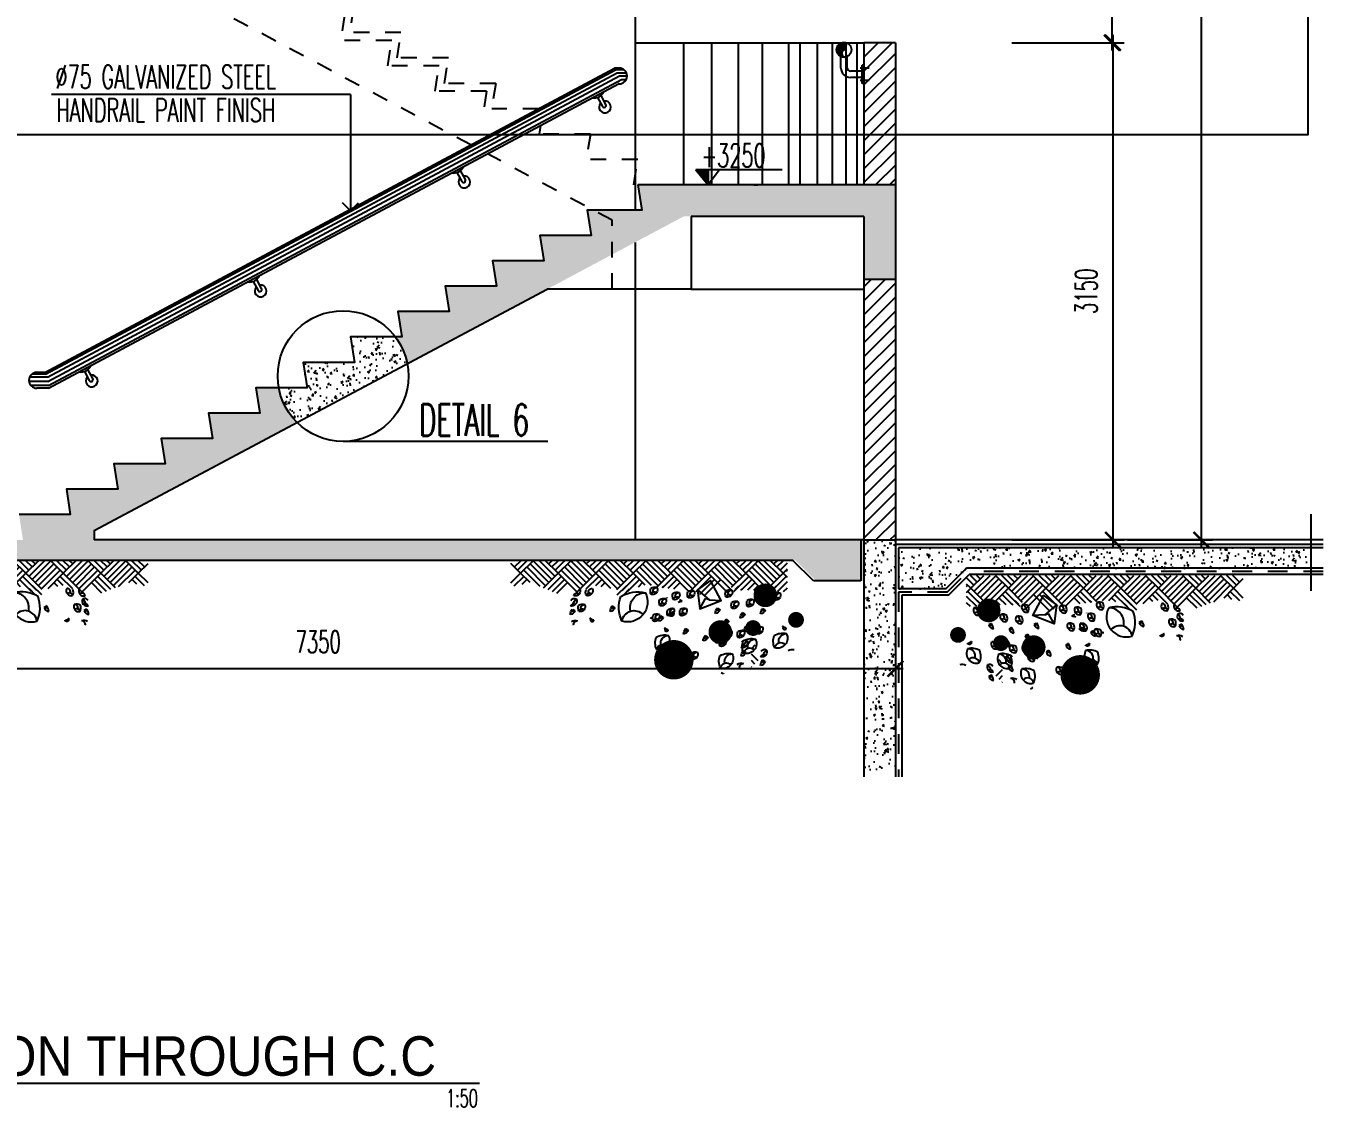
# Model space of a CAD drawing. Extents: x 417906 to 836305, y 43280 to 86914.
# Drawn here: x 418173.27 to 418181.49, y 43448.49 to 43455.34 of the extents above; entities that cross this region are included whole.
import ezdxf
from ezdxf.enums import TextEntityAlignment as Align

# ---------------------------------------------------------------- set-up
doc = ezdxf.new("R2010")
doc.units = 0
doc.header["$MEASUREMENT"] = 0
doc.header["$PDMODE"] = 3
doc.header["$PDSIZE"] = 0.1
doc.linetypes.add('HIDDEN2', pattern=[0.1875, 0.125, -0.0625])
doc.layers.get('0').update_dxf_attribs({"linetype": 'CONTINUOUS'})
doc.layers.get('DEFPOINTS').update_dxf_attribs({"linetype": 'CONTINUOUS'})
for name, color, linetype in [('AC', 2, 'CONTINUOUS'), ('Axisname', 6, 'CONTINUOUS'), ('DIM', 4, 'CONTINUOUS'), ('DIM-OUT', 4, 'CONTINUOUS'), ('EL', 2, 'CONTINUOUS'), ('ELE', 3, 'CONTINUOUS'), ('ELEV-LEV', 3, 'CONTINUOUS'), ('ELEV-MARK', 6, 'CONTINUOUS'), ('gravel', 11, 'CONTINUOUS'), ('HAND', 2, 'CONTINUOUS'), ('HAT', 8, 'CONTINUOUS'), ('Hatch', 11, 'CONTINUOUS'), ('HatchA', 11, 'CONTINUOUS'), ('SHAFT', 3, 'CONTINUOUS'), ('TXT', 2, 'CONTINUOUS'), ('TXT1', 2, 'CONTINUOUS'), ('WALL', 6, 'CONTINUOUS'), ('WallPartition', 2, 'CONTINUOUS')]:
    doc.layers.add(name, color=color, linetype=linetype)
doc.styles.add('ROMANS', font='ROMANS.shx', dxfattribs={"width": 0.6})
doc.styles.add('TTXT', font='swisse.ttf', dxfattribs={"width": 0.6})
doc.dimstyles.new('STANDARD in', dxfattribs={"dimtxt": 0.14, "dimasz": 0.1, "dimexe": 0.07, "dimexo": 0.05, "dimgap": 0.1, "dimtad": 1, "dimdec": 0, "dimlfac": 1000, "dimzin": 0, "dimdsep": 46, "dimtxsty": 'ROMANS', "dimblk": 'ARCHTICK', "dimcen": 0.05, "dimdle": 0.05, "dimclrd": 4, "dimclre": 4, "dimclrt": 2, "dimadec": 0, "dimazin": 0, "dimtfac": 1, "dimtdec": 0, "dimtmove": 2, "dimatfit": 3, "dimfxl": 0, "dimtolj": 1, "dimtzin": 0, "dimarcsym": 0})
pattern_1 = [(50, (21.15797, 7e-12), (0.14345203652, -0.012550426997), [0.015, -0.165]), (355, (21.15797, 7e-12), (-0.027750266723, 0.15043842674), [0.012, -0.132]), (100.4514, (21.16992, -0.00105), (0.115701876343, 0.13788790841), [0.012748038, -0.1402284224]), (46.1842, (21.15797, 0.04), (0.213448209725, -0.033103802866), [0.0225, -0.2475]), (96.6356, (21.17576, 0.03724), (0.18693254111, 0.19482357418), [0.0191220576, -0.2103426]), (351.1842, (21.15797, 0.04), (0.18693238903, 0.19482372019), [0.018, -0.198]), (21, (21.17797, 0.03), (0.119381410424, -0.080523778133), [0.015, -0.165]), (326, (21.17797, 0.03), (0.048663066384, 0.14503000901), [0.012, -0.132]), (71.4514, (21.18792, 0.02329), (0.168044525716, 0.06450609934), [0.012748038, -0.1402284224]), (37.5, (21.15797, 7e-12), (0.0024319710635, 0.066578770766), [0, -0.1304, 0, -0.134, 0, -0.1325]), (7.5, (21.15797, 7e-12), (0.052613907488, 0.078882342376), [0, -0.0764, 0, -0.1274, 0, -0.0505]), (327.5, (21.11337, 7e-12), (0.1067644872345, -0.004510974347), [0, -0.05, 0, -0.156, 0, -0.207]), (317.5, (21.09337, 7e-12), (0.116637233868, 0.020020996466), [0, -0.065, 0, -0.1036, 0, -0.147])]
pattern_2 = [(50, (21.14026, 0), (0.14345203652, -0.012550426997), [0.015, -0.165]), (355, (21.14026, 0), (-0.027750266723, 0.15043842674), [0.012, -0.132]), (100.4514, (21.15222, -0.00105), (0.115701876343, 0.13788790841), [0.012748038, -0.1402284224]), (46.1842, (21.14026, 0.04), (0.213448209725, -0.033103802866), [0.0225, -0.2475]), (96.6356, (21.15805, 0.03724), (0.18693254111, 0.19482357418), [0.0191220576, -0.2103426]), (351.1842, (21.14026, 0.04), (0.18693238903, 0.19482372019), [0.018, -0.198]), (21, (21.16026, 0.03), (0.119381410424, -0.080523778133), [0.015, -0.165]), (326, (21.16026, 0.03), (0.048663066384, 0.14503000901), [0.012, -0.132]), (71.4514, (21.17021, 0.02329), (0.168044525716, 0.06450609934), [0.012748038, -0.1402284224]), (37.5, (21.140264, 0), (0.0024319710635, 0.066578770766), [0, -0.1304, 0, -0.134, 0, -0.1325]), (7.5, (21.140264, 0), (0.052613907488, 0.078882342376), [0, -0.0764, 0, -0.1274, 0, -0.0505]), (327.5, (21.095664, 0), (0.1067644872345, -0.004510974347), [0, -0.05, 0, -0.156, 0, -0.207]), (317.5, (21.07566, 0), (0.116637233868, 0.020020996466), [0, -0.065, 0, -0.1036, 0, -0.147])]

# ---------------------------------------------------------------- blocks, each defined once
blk = doc.blocks.new('_ARCHTICK')
at = {"color": 0, "linetype": 'ByBlock', "const_width": 0.15}
blk.add_lwpolyline([(-0.5, -0.5), (0.5, 0.5)], dxfattribs=at)
blk = doc.blocks.new('*D189')
at = {"layer": 'DEFPOINTS', "color": 0}
for p in [(418179.4662, 43455.2347), (418180.1564, 43455.2347), (418179.4662, 43452.0847)]:
    blk.add_point(p, dxfattribs=at)
at = {"layer": 'DIM-OUT', "color": 4, "lineweight": -2}
for p, q in [((418180.1564, 43452.0347), (418180.1564, 43455.2847)), ((418179.5162, 43455.2347), (418180.2264, 43455.2347)), ((418179.5162, 43452.0847), (418180.2264, 43452.0847))]:
    blk.add_line(p, q, dxfattribs=at)
at = {"layer": 'DIM-OUT', "color": 4, "lineweight": -2, "xscale": 0.1, "yscale": 0.1, "zscale": 0.1}
for p, rotation in [((418180.1564, 43455.2347), 90), ((418180.1564, 43452.0847), 270)]:
    blk.add_blockref('_ARCHTICK', p, dxfattribs=dict(at, rotation=rotation))
at = {"layer": 'DIM-OUT', "color": 2, "insert": (418179.9864, 43453.6597), "char_height": 0.14, "attachment_point": 5, "rotation": 90, "style": 'ROMANS'}
blk.add_mtext('\\A1;3150', dxfattribs=at)
blk = doc.blocks.new('*D190')
at = {"layer": 'DEFPOINTS', "color": 0}
for p in [(418179.5224, 43458.124), (418180.15, 43458.124), (418179.5224, 43455.2347)]:
    blk.add_point(p, dxfattribs=at)
at = {"layer": 'DIM-OUT', "color": 4, "lineweight": -2}
for p, q in [((418179.5724, 43458.124), (418180.22, 43458.124)), ((418180.15, 43455.1847), (418180.15, 43458.174)), ((418179.5724, 43455.2347), (418180.22, 43455.2347))]:
    blk.add_line(p, q, dxfattribs=at)
at = {"layer": 'DIM-OUT', "color": 4, "lineweight": -2, "xscale": 0.1, "yscale": 0.1, "zscale": 0.1}
for p, rotation in [((418180.15, 43458.124), 90), ((418180.15, 43455.2347), 270)]:
    blk.add_blockref('_ARCHTICK', p, dxfattribs=dict(at, rotation=rotation))
at = {"layer": 'DIM-OUT', "color": 2, "insert": (418179.98, 43456.6793), "char_height": 0.14, "attachment_point": 5, "rotation": 90, "style": 'ROMANS'}
blk.add_mtext('\\A1;2889', dxfattribs=at)
blk = doc.blocks.new('*D196')
at = {"layer": 'DEFPOINTS', "color": 0}
for p in [(418180.1976, 43466.9847), (418180.7166, 43466.9847), (418180.1976, 43452.0847)]:
    blk.add_point(p, dxfattribs=at)
at = {"layer": 'DIM-OUT', "color": 4, "lineweight": -2}
for p, q in [((418180.7166, 43452.0347), (418180.7166, 43467.0347)), ((418180.2476, 43466.9847), (418180.7866, 43466.9847)), ((418180.2476, 43452.0847), (418180.7866, 43452.0847))]:
    blk.add_line(p, q, dxfattribs=at)
at = {"layer": 'DIM-OUT', "color": 4, "lineweight": -2, "xscale": 0.1, "yscale": 0.1, "zscale": 0.1}
for p, rotation in [((418180.7166, 43466.9847), 90), ((418180.7166, 43452.0847), 270)]:
    blk.add_blockref('_ARCHTICK', p, dxfattribs=dict(at, rotation=rotation))
at = {"layer": 'DIM-OUT', "color": 2, "insert": (418180.5466, 43459.5347), "char_height": 0.14, "attachment_point": 5, "rotation": 90, "style": 'ROMANS'}
blk.add_mtext('\\A1;14900', dxfattribs=at)
blk = doc.blocks.new('GRAVEL-1')
for p, q in [((0.0234, -0.0234), (0, 0)), ((0.0333, -0.0135), (0.0122, 0.0076)), ((0.0135, -0.0333), (0.0545, 0.0076)), ((0.0234, -0.0432), (0.0743, 0.0076)), ((0.0432, -0.0036), (0.032, 0.0076)), ((0.0333, -0.0531), (0.0927, 0.0063)), ((0.0531, 0.0063), (0.0518, 0.0076)), ((0.1323, -0.0333), (0.0914, 0.0076)), ((0.1422, -0.0234), (0.1112, 0.0076)), ((0.1521, -0.0135), (0.131, 0.0076)), ((0.1323, -0.0333), (0.1733, 0.0076)), ((0.1422, -0.0432), (0.1931, 0.0076)), ((0.162, -0.0036), (0.1508, 0.0076)), ((0.1521, -0.0531), (0.2115, 0.0063)), ((0.1719, 0.0063), (0.1706, 0.0076)), ((0.2511, -0.0333), (0.2102, 0.0076)), ((0.261, -0.0234), (0.23, 0.0076)), ((0.2709, -0.0135), (0.2498, 0.0076)), ((0.2511, -0.0333), (0.292, 0.0076)), ((0.261, -0.0432), (0.3118, 0.0076)), ((0.2808, -0.0036), (0.2696, 0.0076)), ((0.2709, -0.0531), (0.3303, 0.0063)), ((0.2907, 0.0063), (0.2894, 0.0076)), ((0.3699, -0.0333), (0.329, 0.0076)), ((0.3798, -0.0234), (0.3488, 0.0076)), ((0.3897, -0.0135), (0.3686, 0.0076)), ((0.3699, -0.0333), (0.4108, 0.0076)), ((0.3798, -0.0432), (0.4306, 0.0076)), ((0.3996, -0.0036), (0.3884, 0.0076)), ((0.3897, -0.0531), (0.4491, 0.0063)), ((0.4095, 0.0063), (0.4082, 0.0076)), ((0.4887, -0.0333), (0.4478, 0.0076)), ((0.4986, -0.0234), (0.4676, 0.0076)), ((0.5085, -0.0135), (0.4874, 0.0076)), ((0.4887, -0.0333), (0.5296, 0.0076)), ((0.4986, -0.0432), (0.5494, 0.0076)), ((0.5184, -0.0036), (0.5072, 0.0076)), ((0.5085, -0.0531), (0.5679, 0.0063)), ((0.5283, 0.0063), (0.527, 0.0076)), ((0.6075, -0.0333), (0.5666, 0.0076)), ((0.6174, -0.0234), (0.5864, 0.0076)), ((0.6273, -0.0135), (0.6062, 0.0076)), ((0.6075, -0.0333), (0.6484, 0.0076)), ((0.6174, -0.0432), (0.6682, 0.0076)), ((0.6372, -0.0036), (0.626, 0.0076)), ((0.6273, -0.0531), (0.6867, 0.0063)), ((0.6471, 0.0063), (0.6458, 0.0076)), ((0.7263, -0.0333), (0.6854, 0.0076)), ((0.7362, -0.0234), (0.7052, 0.0076)), ((0.7461, -0.0135), (0.725, 0.0076)), ((0.7263, -0.0333), (0.7672, 0.0076)), ((0.7362, -0.0432), (0.787, 0.0076)), ((0.756, -0.0036), (0.7448, 0.0076)), ((0.7461, -0.0531), (0.8055, 0.0063)), ((0.7659, 0.0063), (0.7646, 0.0076)), ((0.8451, -0.0333), (0.8042, 0.0076)), ((0.855, -0.0234), (0.824, 0.0076)), ((0.8649, -0.0135), (0.8438, 0.0076)), ((0.0135, -0.0333), (0, -0.0198)), ((0, -0.0271), (0.0036, -0.0234)), ((0, -0.0469), (0.0135, -0.0333)), ((0.0715, -0.0913), (0.0135, -0.0333)), ((0.0432, -0.063), (0.1026, -0.0036)), ((0.0531, -0.0729), (0.1125, -0.0135)), ((0.063, -0.0828), (0.1224, -0.0234)), ((0.0743, -0.0913), (0.1323, -0.0333)), ((0.1767, -0.0777), (0.1323, -0.0333)), ((0.162, -0.063), (0.2214, -0.0036)), ((0.1719, -0.0729), (0.2313, -0.0135)), ((0.1732, -0.0915), (0.2412, -0.0234)), ((0.1893, -0.0951), (0.2511, -0.0333)), ((0.3091, -0.0913), (0.2511, -0.0333)), ((0.2808, -0.063), (0.3402, -0.0036)), ((0.2907, -0.0729), (0.3501, -0.0135)), ((0.3006, -0.0828), (0.36, -0.0234)), ((0.3119, -0.0913), (0.3699, -0.0333)), ((0.4126, -0.076), (0.3699, -0.0333)), ((0.3996, -0.063), (0.459, -0.0036)), ((0.4095, -0.0729), (0.4689, -0.0135)), ((0.4306, -0.0717), (0.4788, -0.0234)), ((0.4507, -0.0714), (0.4887, -0.0333)), ((0.5404, -0.085), (0.4887, -0.0333)), ((0.5184, -0.063), (0.5778, -0.0036)), ((0.5283, -0.0729), (0.5877, -0.0135)), ((0.5382, -0.0828), (0.5976, -0.0234)), ((0.5595, -0.0813), (0.6075, -0.0333)), ((0.6674, -0.0932), (0.6075, -0.0333)), ((0.6372, -0.063), (0.6966, -0.0036)), ((0.6471, -0.0729), (0.7065, -0.0135)), ((0.657, -0.0828), (0.7164, -0.0234)), ((0.6666, -0.0931), (0.7263, -0.0333)), ((0.7727, -0.0798), (0.7263, -0.0333)), ((0.756, -0.063), (0.8154, -0.0036)), ((0.7659, -0.0729), (0.8253, -0.0135)), ((0.7828, -0.0758), (0.8352, -0.0234)), ((0.8154, -0.063), (0.8451, -0.0333)), ((0.8451, -0.0333), (0.8759, -0.0025)), ((0.8759, -0.0641), (0.8451, -0.0333)), ((0.032, -0.0913), (0, -0.0594)), ((0.0122, -0.0913), (0, -0.0792)), ((0.0517, -0.0913), (0.0036, -0.0432)), ((0.0691, -0.1072), (0.0348, -0.0729)), ((0.1068, -0.087), (0.0927, -0.0729)), ((0.1255, -0.0859), (0.1026, -0.063)), ((0.1442, -0.0848), (0.1125, -0.0531)), ((0.1699, -0.0907), (0.1224, -0.0432)), ((0.1655, -0.0849), (0.1536, -0.0729)), ((0.2616, -0.1032), (0.2115, -0.0531)), ((0.2774, -0.0992), (0.2313, -0.0531)), ((0.2893, -0.0913), (0.2412, -0.0432)), ((0.3598, -0.0826), (0.3402, -0.063)), ((0.3774, -0.0804), (0.3501, -0.0531)), ((0.395, -0.0782), (0.36, -0.0432)), ((0.3968, -0.0786), (0.3912, -0.0729)), ((0.4722, -0.0763), (0.459, -0.063)), ((0.5071, -0.0913), (0.4689, -0.0531)), ((0.5237, -0.0882), (0.4788, -0.0432)), ((0.5391, -0.1021), (0.51, -0.0729)), ((0.5902, -0.0754), (0.5778, -0.063)), ((0.6068, -0.0722), (0.5877, -0.0531)), ((0.6374, -0.0831), (0.5976, -0.0432)), ((0.73, -0.0965), (0.6966, -0.063)), ((0.7447, -0.0913), (0.7065, -0.0531)), ((0.7585, -0.0853), (0.7164, -0.0432)), ((0.8403, -0.0682), (0.8253, -0.0531)), ((0.8652, -0.0733), (0.8352, -0.0432)), ((0.0881, -0.0881), (0.0828, -0.0828)), ((0.1479, -0.0871), (0.1437, -0.0828)), ((0.3811, -0.1121), (0.3811, -0.1106)), ((0.5196, -0.1024), (0.5001, -0.0828)), ((0.3585, -0.1615), (0.3592, -0.1599)), ((0.3585, -0.163), (0.3585, -0.1615)), ((0.3592, -0.1637), (0.3585, -0.163)), ((0.3592, -0.1599), (0.36, -0.1592)), ((0.3592, -0.1645), (0.3592, -0.1637)), ((0.36, -0.1592), (0.3615, -0.1577)), ((0.3615, -0.1569), (0.3638, -0.1569)), ((0.3615, -0.1577), (0.3615, -0.1569)), ((0.363, -0.1622), (0.3661, -0.1615)), ((0.3638, -0.1569), (0.3638, -0.1577)), ((0.3638, -0.1577), (0.3661, -0.1577)), ((0.3661, -0.1577), (0.3661, -0.1584)), ((0.3661, -0.1584), (0.3668, -0.1584)), ((0.3661, -0.1615), (0.3699, -0.1607)), ((0.3668, -0.1584), (0.3676, -0.1592)), ((0.3668, -0.1645), (0.3676, -0.1637)), ((0.3676, -0.1592), (0.3691, -0.1592)), ((0.3676, -0.1637), (0.3691, -0.1637)), ((0.3683, -0.1637), (0.3683, -0.1645)), ((0.3714, -0.1637), (0.3683, -0.1637)), ((0.3691, -0.1592), (0.3691, -0.1599)), ((0.3691, -0.1599), (0.3706, -0.1599)), ((0.3691, -0.1615), (0.3691, -0.1607)), ((0.3699, -0.1615), (0.3691, -0.1615)), ((0.3691, -0.163), (0.3691, -0.1637)), ((0.3691, -0.1637), (0.3691, -0.163)), ((0.3691, -0.1637), (0.3706, -0.1637)), ((0.3699, -0.1607), (0.3699, -0.1615)), ((0.3706, -0.1599), (0.3706, -0.1607)), ((0.3706, -0.1607), (0.3714, -0.1607)), ((0.3706, -0.1637), (0.3714, -0.1645)), ((0.3714, -0.1607), (0.3714, -0.1615)), ((0.3714, -0.1615), (0.3721, -0.1622)), ((0.3714, -0.1645), (0.3714, -0.1637)), ((0.3721, -0.1622), (0.3729, -0.1622)), ((0.3729, -0.1622), (0.3737, -0.1637)), ((0.3737, -0.163), (0.3737, -0.1675)), ((0.3737, -0.1637), (0.3737, -0.1645)), ((0.009, -0.2058), (0.0097, -0.2051)), ((0.0097, -0.2051), (0.0105, -0.2043)), ((0.0105, -0.2043), (0.0112, -0.2043)), ((0.0112, -0.2043), (0.012, -0.2035)), ((0.012, -0.2035), (0.0127, -0.2028)), ((0.0127, -0.2028), (0.0135, -0.202)), ((0.0135, -0.202), (0.0158, -0.202)), ((0.0143, -0.2051), (0.0143, -0.2089)), ((0.015, -0.2028), (0.015, -0.2035)), ((0.0158, -0.2028), (0.015, -0.2028)), ((0.0158, -0.202), (0.0158, -0.2028)), ((0.36, -0.1652), (0.3592, -0.1645)), ((0.3615, -0.1668), (0.36, -0.1652)), ((0.3623, -0.1668), (0.3615, -0.1668)), ((0.363, -0.1675), (0.3623, -0.1668)), ((0.3638, -0.1675), (0.363, -0.1675)), ((0.3638, -0.1683), (0.3638, -0.1675)), ((0.3691, -0.1683), (0.3638, -0.1683)), ((0.3661, -0.1652), (0.3668, -0.1645)), ((0.3661, -0.166), (0.3661, -0.1652)), ((0.3691, -0.166), (0.3661, -0.166)), ((0.3691, -0.1668), (0.3691, -0.166)), ((0.3752, -0.1668), (0.3691, -0.1668)), ((0.3714, -0.1675), (0.3691, -0.1683)), ((0.3737, -0.1675), (0.3714, -0.1675)), ((0.3737, -0.1645), (0.3744, -0.1645)), ((0.3744, -0.1645), (0.3752, -0.1652)), ((0.3752, -0.1652), (0.3759, -0.1652)), ((0.3759, -0.166), (0.3752, -0.1668)), ((0.3759, -0.1652), (0.3759, -0.166)), ((0.4287, -0.174), (0.4272, -0.174)), ((0.4295, -0.1747), (0.4287, -0.174)), ((0.434, -0.1747), (0.4295, -0.1747)), ((0.4348, -0.174), (0.434, -0.1747)), ((0.6134, -0.1823), (0.6149, -0.1823)), ((0.6134, -0.1838), (0.6134, -0.1823)), ((0.6142, -0.1846), (0.6134, -0.1838)), ((0.6142, -0.1853), (0.6142, -0.1846)), ((0.6157, -0.1853), (0.6142, -0.1853)), ((0.6149, -0.1815), (0.6164, -0.1815)), ((0.6149, -0.1823), (0.6149, -0.1815)), ((0.6164, -0.1861), (0.6157, -0.1853)), ((0.6164, -0.1815), (0.6172, -0.1808)), ((0.621, -0.1861), (0.6164, -0.1861)), ((0.6172, -0.1808), (0.6187, -0.1808)), ((0.6187, -0.1808), (0.6195, -0.18)), ((0.6195, -0.18), (0.6202, -0.1792)), ((0.6202, -0.1792), (0.621, -0.1792)), ((0.621, -0.1792), (0.6217, -0.1785)), ((0.6217, -0.1853), (0.621, -0.1861)), ((0.6217, -0.1785), (0.6225, -0.1777)), ((0.6225, -0.1846), (0.6217, -0.1853)), ((0.6225, -0.1777), (0.6233, -0.177)), ((0.624, -0.1838), (0.6225, -0.1846)), ((0.6233, -0.177), (0.6255, -0.177)), ((0.624, -0.18), (0.624, -0.1838)), ((0.6248, -0.1777), (0.6248, -0.1785)), ((0.6255, -0.1777), (0.6248, -0.1777)), ((0.6255, -0.177), (0.6255, -0.1777)), ((0.0036, -0.2073), (0.0052, -0.2073)), ((0.0036, -0.2089), (0.0036, -0.2073)), ((0.0044, -0.2096), (0.0036, -0.2089)), ((0.0044, -0.2104), (0.0044, -0.2096)), ((0.0059, -0.2104), (0.0044, -0.2104)), ((0.0052, -0.2066), (0.0067, -0.2066)), ((0.0052, -0.2073), (0.0052, -0.2066)), ((0.0067, -0.2111), (0.0059, -0.2104)), ((0.0067, -0.2066), (0.0074, -0.2058)), ((0.0112, -0.2111), (0.0067, -0.2111)), ((0.0074, -0.2058), (0.009, -0.2058)), ((0.012, -0.2104), (0.0112, -0.2111)), ((0.0127, -0.2096), (0.012, -0.2104)), ((0.0143, -0.2089), (0.0127, -0.2096)), ((0.2268, -0.2325), (0.2252, -0.2325)), ((0.2275, -0.2333), (0.2268, -0.2325)), ((0.2321, -0.2333), (0.2275, -0.2333)), ((0.2328, -0.2325), (0.2321, -0.2333)), ((0.3774, -0.213), (0.379, -0.213)), ((0.3774, -0.2145), (0.3774, -0.213)), ((0.3782, -0.2153), (0.3774, -0.2145)), ((0.3782, -0.216), (0.3782, -0.2153)), ((0.3797, -0.216), (0.3782, -0.216)), ((0.379, -0.2122), (0.3805, -0.2122)), ((0.379, -0.213), (0.379, -0.2122)), ((0.3805, -0.2168), (0.3797, -0.216)), ((0.3805, -0.2122), (0.3812, -0.2115)), ((0.385, -0.2168), (0.3805, -0.2168)), ((0.3812, -0.2115), (0.3828, -0.2115)), ((0.3828, -0.2115), (0.3835, -0.2107)), ((0.3835, -0.2107), (0.3843, -0.21)), ((0.3843, -0.21), (0.385, -0.21)), ((0.385, -0.21), (0.3858, -0.2092)), ((0.3858, -0.216), (0.385, -0.2168)), ((0.3858, -0.2092), (0.3865, -0.2085)), ((0.3865, -0.2153), (0.3858, -0.216)), ((0.3865, -0.2085), (0.3873, -0.2077)), ((0.3881, -0.2145), (0.3865, -0.2153)), ((0.3873, -0.2077), (0.3896, -0.2077)), ((0.3881, -0.2107), (0.3881, -0.2145)), ((0.3888, -0.2085), (0.3888, -0.2092)), ((0.3896, -0.2085), (0.3888, -0.2085)), ((0.3896, -0.2077), (0.3896, -0.2085)), ((0.113, -0.2713), (0.1018, -0.2601)), ((0.0932, -0.3109), (0.1141, -0.29)), ((0.1031, -0.3208), (0.1141, -0.3098)), ((0.113, -0.3307), (0.1141, -0.3296)), ((0.3868, -0.3396), (0.3883, -0.3396)), ((0.3868, -0.3412), (0.3868, -0.3396)), ((0.3876, -0.3419), (0.3868, -0.3412)), ((0.3876, -0.3427), (0.3876, -0.3419)), ((0.3891, -0.3427), (0.3876, -0.3427)), ((0.3883, -0.3389), (0.3898, -0.3389)), ((0.3883, -0.3396), (0.3883, -0.3389)), ((0.3898, -0.3434), (0.3891, -0.3427)), ((0.3898, -0.3389), (0.3906, -0.3381)), ((0.3944, -0.3434), (0.3898, -0.3434)), ((0.3906, -0.3381), (0.3921, -0.3381)), ((0.3921, -0.3381), (0.3929, -0.3374)), ((0.3929, -0.3374), (0.3936, -0.3366)), ((0.3936, -0.3366), (0.3944, -0.3366)), ((0.3944, -0.3366), (0.3951, -0.3359)), ((0.3951, -0.3427), (0.3944, -0.3434))]:
    blk.add_line(p, q)
for points in [[(0.2483, -0.117), (0.2096, -0.1197), (0.2434, -0.0559), (0.2846, -0.0859), (0.2483, -0.117), (0.2598, -0.113)], [(0.2771, -0.1459), (0.2096, -0.1197), (0.2434, -0.0559), (0.2846, -0.0859), (0.2771, -0.1459), (0.2598, -0.113)]]:
    blk.add_lwpolyline(points)
for centre, radius, start, end in [((0.4275, -0.0852), 0.0158, 152.5985, 286.2909), ((0.4195, -0.1026), 0.0255, 58.8595, 103.9678), ((0.4135, -0.0899), 0.012, 347.2666, 90.4292), ((0.409, -0.0896), 0.0253, 334.8478, 20.4244), ((0.6325, -0.0888), 0.0158, 152.5985, 286.2909), ((0.6185, -0.0935), 0.012, 347.2666, 90.4292), ((0.6722, -0.0893), 0.0158, 152.5985, 286.2909), ((0.0374, -0.1028), 0.0158, 152.5985, 286.2909), ((0.0295, -0.1202), 0.0255, 58.8595, 103.9678), ((0.0235, -0.1075), 0.012, 347.2666, 90.4292), ((0.0323, -0.1194), 0.00965, 8.1957, 137.54), ((0.019, -0.1072), 0.0253, 334.8478, 20.4244), ((0.1222, -0.1235), 0.0158, 152.5985, 286.2909), ((0.1143, -0.1409), 0.0255, 58.8595, 103.9678), ((0.1083, -0.1282), 0.012, 347.2666, 90.4292), ((0.1038, -0.128), 0.0253, 334.8478, 20.4244), ((0.171, -0.1296), 0.0158, 152.5985, 286.2909), ((0.1631, -0.147), 0.0255, 58.8595, 103.9678), ((0.157, -0.1343), 0.012, 347.2666, 90.4292), ((0.1901, -0.0934), 0.0158, 152.5985, 286.2909), ((0.1821, -0.1108), 0.0255, 58.8595, 103.9678), ((0.1761, -0.0981), 0.012, 347.2666, 90.4292), ((0.1849, -0.11), 0.00965, 8.1957, 137.54), ((0.1716, -0.0978), 0.0253, 334.8478, 20.4244), ((0.3102, -0.0958), 0.0158, 152.5985, 286.2909), ((0.3023, -0.1132), 0.0255, 58.8595, 103.9678), ((0.2962, -0.1005), 0.012, 347.2666, 90.4292), ((0.3051, -0.1123), 0.00965, 8.1957, 137.54), ((0.2917, -0.1002), 0.0253, 334.8478, 20.4244), ((0.6916, -0.7313), 0.7072, 119.6482, 120.4094), ((0.3253, -0.1744), 0.0536, 67.0537, 81.1235), ((0.3571, -0.1012), 0.0158, 152.5985, 286.2909), ((0.3492, -0.1186), 0.0255, 58.8595, 103.9678), ((0.3431, -0.1059), 0.012, 347.2666, 90.4292), ((0.352, -0.1177), 0.00965, 8.1957, 137.54), ((0.3387, -0.1056), 0.0253, 334.8478, 20.4244), ((0.3994, -0.121), 0.0158, 152.5985, 286.2909), ((0.3915, -0.1384), 0.0255, 58.8595, 103.9678), ((0.3854, -0.1257), 0.012, 347.2666, 90.4292), ((0.3809, -0.1254), 0.0253, 334.8478, 20.4244), ((0.4224, -0.1018), 0.00965, 8.1957, 137.54), ((0.5064, -0.1241), 0.0634, 152.5985, 286.2909), ((0.4747, -0.1938), 0.1018, 58.8595, 103.9678), ((0.4505, -0.143), 0.048, 347.2666, 90.4292), ((0.4326, -0.1419), 0.1012, 334.8478, 20.4244), ((0.6274, -0.1054), 0.00965, 8.1957, 137.54), ((0.614, -0.0933), 0.0253, 334.8478, 20.4244), ((0.6671, -0.1059), 0.00965, 8.1957, 137.54), ((0.6831, -0.1215), 0.0158, 152.5985, 286.2909), ((0.6746, -0.1263), 0.0133, 32.5978, 114.4008), ((0.6003, -0.1724), 0.09, 27.4572, 40.2486), ((0.4286, -0.7591), 0.7072, 119.6482, 120.4094), ((0.0623, -0.2021), 0.0536, 67.0537, 81.1235), ((0.0869, -0.1453), 0.0168, 193.357, 264.1172), ((0.0869, -0.1453), 0.0168, 193.357, 264.1172), ((0.0518, -0.1644), 0.0335, 4.0809, 36.4887), ((0.1171, -0.1401), 0.00965, 8.1957, 137.54), ((0.4926, -0.7723), 0.7072, 119.6482, 120.4094), ((0.151, -0.1585), 0.0168, 193.357, 264.1172), ((0.151, -0.1585), 0.0168, 193.357, 264.1172), ((0.1264, -0.2153), 0.0536, 67.0537, 81.1235), ((0.1159, -0.1776), 0.0335, 4.0809, 36.4887), ((0.1659, -0.1462), 0.00965, 8.1957, 137.54), ((0.1525, -0.1341), 0.0253, 334.8478, 20.4244), ((0.5717, -0.7579), 0.7072, 119.6482, 120.4094), ((0.2055, -0.2009), 0.0536, 67.0537, 81.1235), ((0.2301, -0.1441), 0.0168, 193.357, 264.1172), ((0.2301, -0.1441), 0.0168, 193.357, 264.1172), ((0.195, -0.1632), 0.0335, 4.0809, 36.4887), ((0.3345, -0.152), 0.0158, 152.5985, 286.2909), ((0.3266, -0.1694), 0.0255, 58.8595, 103.9678), ((0.3205, -0.1567), 0.012, 347.2666, 90.4292), ((0.3294, -0.1686), 0.00965, 8.1957, 137.54), ((0.316, -0.1565), 0.0253, 334.8478, 20.4244), ((0.3742, -0.1525), 0.0158, 152.5985, 286.2909), ((0.3659, -0.1611), 0.0169, 40.6725, 109.9361), ((0.3602, -0.1572), 0.012, 347.2666, 90.4292), ((0.3691, -0.169), 0.00965, 8.1957, 137.54), ((0.366, -0.1588), 0.0155, 324.8703, 34.3225), ((0.3943, -0.1375), 0.00965, 8.1957, 137.54), ((0.4203, -0.17), 0.0158, 152.5985, 286.2909), ((0.4124, -0.1874), 0.0255, 58.8595, 103.9678), ((0.4063, -0.1747), 0.012, 347.2666, 90.4292), ((0.4859, -0.1904), 0.0386, 8.1957, 137.54), ((0.9049, -0.7515), 0.7072, 119.6482, 120.4094), ((0.5387, -0.1945), 0.0536, 67.0537, 81.1235), ((0.5633, -0.1377), 0.0168, 193.357, 264.1172), ((0.5633, -0.1377), 0.0168, 193.357, 264.1172), ((0.5282, -0.1568), 0.0335, 4.0809, 36.4887), ((0.6562, -0.1392), 0.0158, 152.5985, 286.2909), ((0.6483, -0.1567), 0.0255, 58.8595, 103.9678), ((0.6423, -0.144), 0.012, 347.2666, 90.4292), ((0.6511, -0.1558), 0.00965, 8.1957, 137.54), ((0.6378, -0.1437), 0.0253, 334.8478, 20.4244), ((0.6765, -0.1431), 0.0129, 30.1038, 115.6319), ((1.0312, -0.7612), 0.7072, 119.6482, 120.4094), ((0.6896, -0.1474), 0.0168, 193.357, 264.1172), ((0.6896, -0.1474), 0.0168, 193.357, 264.1172), ((0.665, -0.2042), 0.0536, 67.0537, 81.1235), ((0.6545, -0.1665), 0.0335, 4.0809, 36.4887), ((0.0934, -0.2097), 0.0158, 152.5985, 286.2909), ((0.0795, -0.2144), 0.012, 347.2666, 90.4292), ((0.075, -0.2142), 0.0253, 334.8478, 20.4244), ((0.4813, -0.8156), 0.7072, 119.6482, 120.4094), ((0.1046, -0.2209), 0.0335, 4.0809, 36.4887), ((0.5435, -0.7937), 0.7072, 119.6482, 120.4094), ((0.1772, -0.2367), 0.0536, 67.0537, 81.1235), ((0.2018, -0.1799), 0.0168, 193.357, 264.1172), ((0.2018, -0.1799), 0.0168, 193.357, 264.1172), ((0.1667, -0.199), 0.0335, 4.0809, 36.4887), ((0.2168, -0.1909), 0.0158, 152.5985, 286.2909), ((0.2116, -0.2075), 0.00965, 8.1957, 137.54), ((0.1983, -0.1954), 0.0253, 334.8478, 20.4244), ((0.7513, -0.7823), 0.7072, 119.6482, 120.4094), ((0.4097, -0.1685), 0.0168, 193.357, 264.1172), ((0.4097, -0.1685), 0.0168, 193.357, 264.1172), ((0.3851, -0.2253), 0.0536, 67.0537, 81.1235), ((0.3746, -0.1876), 0.0335, 4.0809, 36.4887), ((0.4152, -0.1865), 0.00965, 8.1957, 137.54), ((0.4018, -0.1744), 0.0253, 334.8478, 20.4244), ((0.6714, -0.2083), 0.0255, 58.8595, 103.9678), ((0.6653, -0.1956), 0.012, 347.2666, 90.4292), ((0.0314, -0.2391), 0.0317, 152.5985, 286.2909), ((0.0156, -0.274), 0.0509, 58.8595, 103.9678), ((0.0035, -0.2486), 0.024, 347.2666, 90.4292), ((-0.0055, -0.2481), 0.0506, 334.8478, 20.4244), ((0.0883, -0.2263), 0.00965, 8.1957, 137.54), ((0.1296, -0.2561), 0.0317, 152.5985, 286.2909), ((0.1138, -0.291), 0.0509, 58.8595, 103.9678), ((0.1017, -0.2656), 0.024, 347.2666, 90.4292), ((0.1151, -0.2586), 0.0536, 67.0537, 81.1235), ((0.1397, -0.2018), 0.0168, 193.357, 264.1172), ((0.1397, -0.2018), 0.0168, 193.357, 264.1172), ((0.1419, -0.2533), 0.0158, 152.5985, 286.2909), ((0.1334, -0.2582), 0.0133, 32.5978, 114.4008), ((0.0591, -0.3042), 0.09, 27.4572, 40.2486), ((0.1519, -0.2219), 0.0158, 152.5985, 286.2909), ((0.1439, -0.2394), 0.0255, 58.8595, 103.9678), ((0.1379, -0.2267), 0.012, 347.2666, 90.4292), ((0.1467, -0.2385), 0.00965, 8.1957, 137.54), ((0.1334, -0.2264), 0.0253, 334.8478, 20.4244), ((0.1916, -0.2224), 0.0158, 152.5985, 286.2909), ((0.1833, -0.231), 0.0169, 40.6725, 109.9361), ((0.1776, -0.2271), 0.012, 347.2666, 90.4292), ((0.1864, -0.239), 0.00965, 8.1957, 137.54), ((0.2095, -0.2491), 0.0158, 152.5985, 286.2909), ((0.2016, -0.2665), 0.0255, 58.8595, 103.9678), ((0.1955, -0.2538), 0.012, 347.2666, 90.4292), ((0.1834, -0.2287), 0.0155, 324.8703, 34.3225), ((0.5687, -0.8523), 0.7072, 119.6482, 120.4094), ((0.2025, -0.2953), 0.0536, 67.0537, 81.1235), ((0.227, -0.2385), 0.0168, 193.357, 264.1172), ((0.227, -0.2385), 0.0168, 193.357, 264.1172), ((0.191, -0.2535), 0.0253, 334.8478, 20.4244), ((0.1919, -0.2576), 0.0335, 4.0809, 36.4887), ((0.6105, -0.845), 0.7072, 119.6482, 120.4094), ((0.2443, -0.288), 0.0536, 67.0537, 81.1235), ((0.2689, -0.2312), 0.0168, 193.357, 264.1172), ((0.2689, -0.2312), 0.0168, 193.357, 264.1172), ((0.2338, -0.2503), 0.0335, 4.0809, 36.4887), ((0.6727, -0.8231), 0.7072, 119.6482, 120.4094), ((0.331, -0.2093), 0.0168, 193.357, 264.1172), ((0.331, -0.2093), 0.0168, 193.357, 264.1172), ((0.3064, -0.2661), 0.0536, 67.0537, 81.1235), ((0.2959, -0.2284), 0.0335, 4.0809, 36.4887), ((0.4052, -0.2448), 0.0317, 152.5985, 286.2909), ((0.3894, -0.2796), 0.0509, 58.8595, 103.9678), ((0.3773, -0.2542), 0.024, 347.2666, 90.4292), ((0.3683, -0.2537), 0.0506, 334.8478, 20.4244), ((-0.0153, -0.3), 0.0255, 58.8595, 103.9678), ((0.0212, -0.2723), 0.0193, 8.1957, 137.54), ((0.0805, -0.2827), 0.0158, 152.5985, 286.2909), ((0.072, -0.2876), 0.0133, 32.5978, 114.4008), ((-0.0022, -0.3336), 0.09, 27.4572, 40.2486), ((0.1194, -0.2893), 0.0193, 8.1957, 137.54), ((0.1353, -0.275), 0.0129, 30.1038, 115.6319), ((0.49, -0.893), 0.7072, 119.6482, 120.4094), ((0.1238, -0.336), 0.0536, 67.0537, 81.1235), ((0.1484, -0.2792), 0.0168, 193.357, 264.1172), ((0.1484, -0.2792), 0.0168, 193.357, 264.1172), ((0.0927, -0.265), 0.0506, 334.8478, 20.4244), ((0.1133, -0.2983), 0.0335, 4.0809, 36.4887), ((0.1874, -0.3382), 0.0509, 58.8595, 103.9678), ((0.2044, -0.2656), 0.00965, 8.1957, 137.54), ((0.2997, -0.2905), 0.0158, 152.5985, 286.2909), ((0.2918, -0.3079), 0.0255, 58.8595, 103.9678), ((0.2857, -0.2952), 0.012, 347.2666, 90.4292), ((0.2812, -0.2949), 0.0253, 334.8478, 20.4244), ((0.3664, -0.2882), 0.0158, 152.5985, 286.2909), ((0.3585, -0.3056), 0.0255, 58.8595, 103.9678), ((0.3525, -0.2929), 0.012, 347.2666, 90.4292), ((0.348, -0.2927), 0.0253, 334.8478, 20.4244), ((0.395, -0.278), 0.0193, 8.1957, 137.54), ((0.0739, -0.3044), 0.0129, 30.1038, 115.6319), ((0.4286, -0.9224), 0.7072, 119.6482, 120.4094), ((0.0624, -0.3654), 0.0536, 67.0537, 81.1235), ((0.087, -0.3086), 0.0168, 193.357, 264.1172), ((0.087, -0.3086), 0.0168, 193.357, 264.1172), ((0.0519, -0.3277), 0.0335, 4.0809, 36.4887), ((0.1456, -0.3437), 0.0255, 58.8595, 103.9678), ((0.1396, -0.331), 0.012, 347.2666, 90.4292), ((0.2033, -0.3033), 0.0317, 152.5985, 286.2909), ((0.1753, -0.3127), 0.024, 347.2666, 90.4292), ((0.193, -0.3365), 0.0193, 8.1957, 137.54), ((0.1664, -0.3122), 0.0506, 334.8478, 20.4244), ((0.2946, -0.3071), 0.00965, 8.1957, 137.54), ((0.3613, -0.3048), 0.00965, 8.1957, 137.54), ((0.56, -0.9624), 0.7072, 119.6482, 120.4094)]:
    blk.add_arc(centre, radius, start, end)
blk = doc.blocks.new('A$C074A62E1')
at = {"layer": 'Hatch'}
for points, const_width in [([(0.6672, 0.5333, 1), (0.7422, 0.5333, 1)], 0.075), ([(0.8741, 0.3779, 1), (0.9241, 0.3779, 1)], 0.05), ([(0.382, 0.3001, 1), (0.457, 0.3001, 1)], 0.075), ([(0.6019, 0.326, 1), (0.6519, 0.326, 1)], 0.05), ([(0.0625, 0.125, 1), (0.1875, 0.125, 1)], 0.125)]:
    blk.add_lwpolyline(points, format="xyb", close=True, dxfattribs=dict(at, const_width=const_width))
blk = doc.blocks.new('A$C56B4539B')
at = {"layer": 'gravel', "xscale": -2, "yscale": 2, "zscale": 2}
blk.add_blockref('GRAVEL-1', (1.7518, 0.7397), dxfattribs=at)
at = {"layer": 'HatchA'}
blk.add_blockref('A$C074A62E1', (0.9072, 0), dxfattribs=at)
blk = doc.blocks.new('*D207')
at = {"layer": 'DEFPOINTS', "color": 0}
for p in [(418171.4282, 43453.2061), (418178.7777, 43453.2324), (418171.4282, 43451.2686)]:
    blk.add_point(p, dxfattribs=at)
at = {"layer": 'Hatch', "color": 4, "lineweight": -2}
for p, q in [((418171.4282, 43453.1561), (418171.4282, 43451.1986)), ((418178.7777, 43453.1824), (418178.7777, 43451.1986)), ((418178.8277, 43451.2686), (418171.3782, 43451.2686))]:
    blk.add_line(p, q, dxfattribs=at)
at = {"layer": 'Hatch', "color": 4, "lineweight": -2, "xscale": 0.1, "yscale": 0.1, "zscale": 0.1, "rotation": 180}
blk.add_blockref('_ARCHTICK', (418171.4282, 43451.2686), dxfattribs=at)
at = {"layer": 'Hatch', "color": 4, "lineweight": -2, "xscale": 0.1, "yscale": 0.1, "zscale": 0.1}
blk.add_blockref('_ARCHTICK', (418178.7777, 43451.2686), dxfattribs=at)
at = {"layer": 'Hatch', "color": 2, "insert": (418175.1202, 43451.4386), "char_height": 0.14, "attachment_point": 5, "style": 'ROMANS'}
blk.add_mtext('\\A1;7350', dxfattribs=at)

msp = doc.modelspace()

# ---------------------------------------------------------------- hatches: boundary and pattern name
at = {"layer": 'ELEV-LEV', "linetype": 'Continuous'}
h = msp.add_hatch(dxfattribs=at)
h.set_pattern_fill('ANSI31', color=6, scale=0.0152, angle=450, style=0)
h.set_pattern_definition([(135, (418111.3649767, 43465.5927124), (-0.001343502884, -0.001343502884), [])])
h.paths.add_polyline_path([(418177.5128, 43454.4289), (418177.5908, 43454.3347), (418177.5908, 43454.4289)])
at = {"layer": 'Hatch'}
h = msp.add_hatch(dxfattribs=at)
h.set_pattern_fill('STEEL', color=256, scale=0.01875, style=0)
h.set_pattern_definition([(315, (418889.9336707, 42171.343092), (-0.0016572815184, -0.0016572815184), []), (315, (418889.9336707, 42171.3419202), (-0.0016572815184, -0.0016572815184), [])])
h.paths.add_polyline_path([(418178.457, 43455.1432, -0.009923), (418178.4551, 43455.143), (418178.4491, 43455.143, -0.172234), (418178.4202, 43455.1554), (418178.4202, 43455.2244, -0.158536), (418178.4466, 43455.2365, -0.728065), (418178.4523, 43455.1897, 0.711609)])
h.paths.add_polyline_path([(418178.4202, 43455.1554, -0.209118), (418178.4051, 43455.1899, -0.209118), (418178.4202, 43455.2244)])
h = msp.add_hatch(dxfattribs=at)
h.set_pattern_fill('ANSI31', color=256, scale=0.5, style=0)
h.set_pattern_definition([(45, (71.30275, 0), (-0.044194173824, 0.044194173824), [])])
h.paths.add_polyline_path([(418178.7777, 43455.2347), (418178.5777, 43455.2347), (418178.5777, 43454.3347), (418178.7777, 43454.3347)])
h = msp.add_hatch(dxfattribs=at)
h.set_pattern_fill('AR-CONC', color=256, scale=0.02, style=0)
h.set_pattern_definition(pattern_1)
h.paths.add_polyline_path([(418176.8501, 43454.0133), (418176.5251, 43454.0133), (418176.5501, 43453.8525), (418176.2251, 43453.8525), (418176.2501, 43453.6918), (418175.9251, 43453.6918), (418175.9501, 43453.5311), (418175.6251, 43453.5311), (418175.6501, 43453.3704), (418175.6099, 43453.3704, -0.113102), (418175.6845, 43453.2012), (418177.4367, 43454.1347), (418178.5777, 43454.1347), (418178.5777, 43453.7347), (418178.7777, 43453.7347), (418178.7777, 43454.3347), (418177.1451, 43454.3347), (418177.1701, 43454.174), (418176.8251, 43454.174)])
h = msp.add_hatch(dxfattribs=at)
h.set_pattern_fill('ANSI31', color=256, scale=0.5, style=0)
h.set_pattern_definition([(45, (21.140264, 0), (-0.044194173824, 0.044194173824), [])])
h.paths.add_polyline_path([(418178.7777, 43453.7347), (418178.5777, 43453.7347), (418178.5777, 43452.0847), (418178.7777, 43452.0847)])
h = msp.add_hatch(dxfattribs=at)
h.set_pattern_fill('AR-CONC', color=256, scale=0.02, style=0)
h.set_pattern_definition(pattern_1)
h.paths.add_polyline_path([(418175.6845, 43453.2012, 0.113102), (418175.6099, 43453.3704), (418175.3251, 43453.3704), (418175.3501, 43453.2097), (418175.0251, 43453.2097), (418175.0501, 43453.049), (418174.8706, 43453.049, 0.153483), (418174.9863, 43452.8292)])
h = msp.add_hatch(dxfattribs=at)
h.set_pattern_fill('AR-CONC', color=256, scale=0.02, style=0)
h.set_pattern_definition(pattern_1)
h.paths.add_polyline_path([(418173.7006, 43452.1443), (418174.9863, 43452.8292, -0.153483), (418174.8706, 43453.049), (418174.7251, 43453.049), (418174.7501, 43452.8883), (418174.4251, 43452.8883), (418174.4501, 43452.7275), (418174.1251, 43452.7275), (418174.1501, 43452.5668), (418173.8251, 43452.5668), (418173.8501, 43452.4061), (418173.5251, 43452.4061), (418173.5501, 43452.2454), (418173.2251, 43452.2454), (418173.2501, 43452.0847), (418171.6149, 43452.0847), (418171.6149, 43451.8247), (418171.9149, 43451.8247), (418172.0449, 43451.9547), (418177.1277, 43451.9547), (418177.1277, 43452.0847), (418173.7006, 43452.0847)])
h.paths.add_polyline_path([(418178.5755, 43452.0847), (418177.1277, 43452.0847), (418177.1277, 43451.9547), (418178.1455, 43451.9547), (418178.2755, 43451.8247), (418178.5755, 43451.8247)])
h = msp.add_hatch(dxfattribs=at)
h.set_pattern_fill('AR-CONC', color=256, scale=0.02, style=0)
h.set_pattern_definition(pattern_2)
h.paths.add_polyline_path([(418178.7777, 43452.0847), (418178.5777, 43452.0847), (418178.5777, 43450.6291), (418178.7777, 43450.6291)])
h = msp.add_hatch(dxfattribs=at)
h.set_pattern_fill('AR-CONC', color=256, scale=0.02, style=0)
h.set_pattern_definition(pattern_2)
h.paths.add_polyline_path([(418178.7977, 43452.0347), (418178.7977, 43451.7747), (418179.0977, 43451.7747), (418179.2277, 43451.9047), (418181.4087, 43451.9047), (418181.4087, 43452.0347)])

# ---------------------------------------------------------------- linework, layer by layer
msp.add_lwpolyline([(418169.6673, 43462.1008), (418181.3906, 43462.1008), (418181.3906, 43454.6515), (418169.6673, 43454.6515)], close=True)
at = {"layer": 'AC'}
msp.add_circle((418178.4521, 43455.1899), 0.047, dxfattribs=at)
for centre, start, end in [((418178.4627, 43455.1673), 114.83456, 256.57848), ((418178.4419, 43455.2122), 294.83456, 79.06271)]:
    msp.add_arc(centre, 0.0248, start, end, dxfattribs=at)
at = {"layer": 'Axisname'}
msp.add_line((418171.9562, 43448.6421), (418176.1415, 43448.6421), dxfattribs=at)
at = {"layer": 'DIM', "color": 6}
msp.add_line((418176.5761, 43452.709), (418175.278, 43452.709), dxfattribs=at)
msp.add_circle((418175.278, 43453.123), 0.414, dxfattribs=at)
at = {"layer": 'EL', "color": 6}
for p, q in [((418178.5777, 43455.2347), (418178.5777, 43454.3347)), ((418178.7777, 43455.2347), (418178.5777, 43455.2347)), ((418178.7777, 43455.2347), (418178.7777, 43450.5827)), ((418178.7777, 43454.3347), (418177.1451, 43454.3347)), ((418177.1701, 43454.174), (418176.8835, 43454.174)), ((418178.5777, 43454.1347), (418177.4835, 43454.1347)), ((418177.4835, 43454.1347), (418177.4835, 43453.674)), ((418178.5777, 43454.1347), (418178.5777, 43450.5827)), ((418178.7777, 43453.7347), (418178.5777, 43453.7347)), ((418173.7006, 43452.1443), (418176.5719, 43453.674)), ((418177.4835, 43453.674), (418176.5719, 43453.674)), ((418173.7006, 43452.1443), (418173.7006, 43452.0847)), ((418178.5777, 43452.0847), (418173.7006, 43452.0847)), ((418178.5577, 43452.0847), (418178.5577, 43451.8247)), ((418178.1277, 43451.9547), (418172.0282, 43451.9547)), ((418178.2577, 43451.8247), (418178.1277, 43451.9547)), ((418181.4871, 43452.0347), (418178.7977, 43452.0347)), ((418178.7977, 43452.0347), (418178.7977, 43451.7747)), ((418179.0977, 43451.7747), (418179.2277, 43451.9047)), ((418181.4871, 43451.9047), (418179.2277, 43451.9047)), ((418178.5577, 43451.8247), (418178.2577, 43451.8247)), ((418179.0977, 43451.7747), (418178.7977, 43451.7747))]:
    msp.add_line(p, q, dxfattribs=at)
at = {"layer": 'EL', "color": 6, "linetype": 'HIDDEN2'}
for p, q in [((418179.106, 43451.7547), (418179.236, 43451.8847)), ((418181.4871, 43451.8847), (418179.236, 43451.8847)), ((418179.106, 43451.7547), (418178.7977, 43451.7547)), ((418178.7977, 43451.7547), (418178.7977, 43450.5827))]:
    msp.add_line(p, q, dxfattribs=at)
at = {"layer": 'EL', "color": 6}
msp.add_lwpolyline([(418177.1451, 43454.3347), (418177.1701, 43454.174), (418176.8251, 43454.174), (418176.8501, 43454.0133), (418176.5251, 43454.0133), (418176.5501, 43453.8525), (418176.2251, 43453.8525), (418176.2501, 43453.6918), (418175.9251, 43453.6918), (418175.9501, 43453.5311), (418175.6251, 43453.5311), (418175.6501, 43453.3704), (418175.3251, 43453.3704), (418175.3501, 43453.2097), (418175.0251, 43453.2097), (418175.0501, 43453.049), (418174.7251, 43453.049), (418174.7501, 43452.8883), (418174.4251, 43452.8883), (418174.4501, 43452.7275), (418174.1251, 43452.7275), (418174.1501, 43452.5668), (418173.8251, 43452.5668), (418173.8501, 43452.4061), (418173.5251, 43452.4061), (418173.5501, 43452.2454), (418173.2251, 43452.2454)], dxfattribs=at)
at = {"layer": 'ELE'}
for q in [(418173.4301, 43454.9073), (418175.3246, 43454.1705)]:
    msp.add_line((418175.3246, 43454.9073), q, dxfattribs=at)
at = {"layer": 'ELEV-LEV', "color": 6}
for p, q in [((418178.0605, 43454.4289), (418177.5128, 43454.4289)), ((418177.5128, 43454.4289), (418177.5908, 43454.3347)), ((418177.6635, 43454.4289), (418177.5908, 43454.3347)), ((418177.5908, 43454.4289), (418177.5908, 43454.3347))]:
    msp.add_line(p, q, dxfattribs=at)
at = {"layer": 'HAND'}
for p, q in [((418178.4327, 43455.0743), (418178.4327, 43455.1471)), ((418178.4727, 43455.0743), (418178.4727, 43455.1477)), ((418178.5533, 43455.0764), (418178.6119, 43455.0764)), ((418178.5777, 43455.0918), (418178.5666, 43455.0918)), ((418178.5666, 43454.9768), (418178.5666, 43455.0918)), ((418178.5666, 43455.0543), (418178.4927, 43455.0543)), ((418178.5666, 43455.0143), (418178.4927, 43455.0143)), ((418178.5533, 43454.9966), (418178.6119, 43454.9966)), ((418178.5777, 43454.9768), (418178.5666, 43454.9768))]:
    msp.add_line(p, q, dxfattribs=at)
for radius in [0.06, 0.02]:
    msp.add_arc((418178.4927, 43455.0743), radius, 180, 270, dxfattribs=at)
at = {"layer": 'HAT', "color": 254}
for p, q in [((418177.1277, 43455.2347), (418178.5777, 43455.2347)), ((418177.4348, 43455.2347), (418177.4348, 43454.3347)), ((418177.6119, 43455.2347), (418177.6119, 43454.3347)), ((418177.7809, 43455.2347), (418177.7809, 43454.3347)), ((418177.9338, 43455.2347), (418177.9338, 43454.3347)), ((418178.1003, 43455.2347), (418178.1003, 43454.3347)), ((418178.171, 43455.2347), (418178.171, 43454.3347)), ((418178.281, 43455.2347), (418178.281, 43454.3347)), ((418178.3776, 43455.2347), (418178.3776, 43454.3347)), ((418178.4635, 43455.2347), (418178.4635, 43454.3347)), ((418178.5332, 43455.2347), (418178.5332, 43454.3347))]:
    msp.add_line(p, q, dxfattribs=at)
at = {"layer": 'Hatch', "linetype": 'ByBlock', "ltscale": 0.3}
for p, q in [((418173.3926, 43453.1343), (418177.0079, 43455.0657)), ((418173.4052, 43453.1166), (418177.015, 43455.045)), ((418173.4081, 43453.0894), (418177.0293, 43455.024)), ((418173.4121, 43453.0622), (418177.0413, 43455.001)), ((418177.0079, 43455.0657), (418177.0554, 43455.0657)), ((418177.015, 43455.045), (418177.0731, 43455.045)), ((418177.0293, 43455.024), (418177.0777, 43455.024)), ((418177.0413, 43455.001), (418177.0722, 43455.001)), ((418173.4052, 43453.1166), (418173.2923, 43453.1166)), ((418173.3926, 43453.1343), (418173.3061, 43453.1343)), ((418173.4081, 43453.0894), (418173.288, 43453.0894)), ((418173.4121, 43453.0622), (418173.3002, 43453.0622))]:
    msp.add_line(p, q, dxfattribs=at)
at = {"layer": 'Hatch'}
for p, q in [((418177.4835, 43453.674), (418177.4835, 43453.674)), ((418177.4835, 43453.674), (418178.5777, 43453.674)), ((418181.4087, 43452.2476), (418181.4087, 43451.7626))]:
    msp.add_line(p, q, dxfattribs=at)
at = {"layer": 'SHAFT', "linetype": 'HIDDEN2', "ltscale": 0.3}
for p, q in [((418176.0867, 43454.5873), (418173.6716, 43455.874)), ((418175.2867, 43455.4097), (418175.2617, 43455.249)), ((418175.3451, 43455.4597), (418175.3201, 43455.299)), ((418175.5867, 43455.249), (418175.2617, 43455.249)), ((418175.6451, 43455.299), (418175.3201, 43455.299)), ((418175.5617, 43455.0883), (418175.5867, 43455.249)), ((418175.6201, 43455.1383), (418175.6451, 43455.299)), ((418175.8867, 43455.0883), (418175.5617, 43455.0883)), ((418175.9451, 43455.1383), (418175.6201, 43455.1383)), ((418175.8617, 43454.9275), (418175.8867, 43455.0883)), ((418175.9201, 43454.9775), (418175.9451, 43455.1383)), ((418176.1867, 43454.9275), (418175.8617, 43454.9275)), ((418176.2451, 43454.9775), (418175.9201, 43454.9775)), ((418176.1867, 43454.9275), (418176.1617, 43454.7668)), ((418176.2451, 43454.9775), (418176.2201, 43454.8168)), ((418176.5163, 43454.8168), (418176.2201, 43454.8168)), ((418176.5285, 43454.71), (418176.5201, 43454.6561)), ((418176.8451, 43454.6561), (418176.5201, 43454.6561)), ((418176.8451, 43454.6561), (418176.8201, 43454.4954)), ((418176.9835, 43454.1095), (418176.1929, 43454.5307)), ((418177.1451, 43454.4954), (418176.8201, 43454.4954)), ((418177.1201, 43454.3347), (418177.1451, 43454.4954)), ((418176.9835, 43453.674), (418176.9835, 43454.1095))]:
    msp.add_line(p, q, dxfattribs=at)
at = {"layer": 'SHAFT', "linetype": 'ByBlock', "ltscale": 0.3}
for p, q in [((418173.3876, 43453.1454), (418176.9976, 43455.074)), ((418177.0277, 43455.074), (418176.9976, 43455.074)), ((418173.4127, 43453.0454), (418177.0227, 43454.974)), ((418177.0277, 43454.974), (418177.0227, 43454.974)), ((418177.8805, 43454.3347), (418177.9055, 43454.3347)), ((418173.3876, 43453.1454), (418173.3376, 43453.1454)), ((418173.4127, 43453.0454), (418173.3376, 43453.0454)), ((418178.5777, 43452.0847), (418178.7777, 43452.0847)), ((418181.4871, 43452.0847), (418178.7777, 43452.0847)), ((418181.4871, 43452.0547), (418178.7777, 43452.0547)), ((418179.1143, 43451.7347), (418179.2443, 43451.8647)), ((418181.4871, 43451.8647), (418179.2443, 43451.8647)), ((418179.1143, 43451.7347), (418178.8177, 43451.7347)), ((418178.8177, 43451.7347), (418178.8177, 43450.5827))]:
    msp.add_line(p, q, dxfattribs=at)
for points in [[(418176.8903, 43454.8885), (418176.9211, 43454.8312, 1), (418176.9436, 43454.8433), (418176.9126, 43454.901)], [(418175.9996, 43454.4126), (418176.0304, 43454.3554, 1), (418176.053, 43454.3675), (418176.0219, 43454.4252)], [(418174.7084, 43453.7226), (418174.7393, 43453.6653, 1), (418174.7618, 43453.6774), (418174.7307, 43453.7352)], [(418173.6392, 43453.1517), (418173.6701, 43453.0944, 1), (418173.6926, 43453.1065), (418173.6615, 43453.1643)]]:
    msp.add_lwpolyline(points, format="xyb", dxfattribs=at)
for centre, radius, start, end in [((418177.0277, 43455.024), 0.05, 270, 90), ((418176.8674, 43454.955), 0.0704, 261.42747, 335.15159), ((418176.9373, 43454.8281), 0.0375, 138.22018, 98.35889), ((418175.9767, 43454.4792), 0.0704, 261.42747, 335.15159), ((418176.0466, 43454.3523), 0.0375, 138.22018, 98.35889), ((418174.6855, 43453.7891), 0.0704, 261.42747, 335.15159), ((418174.7555, 43453.6622), 0.0375, 138.22018, 98.35889), ((418173.6163, 43453.2182), 0.0704, 261.42747, 335.15159), ((418173.3376, 43453.0954), 0.05, 90, 270), ((418173.6863, 43453.0913), 0.0375, 138.22018, 98.35889)]:
    msp.add_arc(centre, radius, start, end, dxfattribs=at)
at = {"layer": 'WALL'}
for p, q in [((418177.1277, 43458.124), (418177.1277, 43454.174)), ((418177.1277, 43453.9701), (418177.1277, 43452.0847))]:
    msp.add_line(p, q, dxfattribs=at)
at = {"layer": 'WallPartition'}
for q in [(418175.2741, 43454.2209), (418175.3751, 43454.2209)]:
    msp.add_line((418175.3246, 43454.1705), q, dxfattribs=at)

# ---------------------------------------------------------------- block references
at = {"layer": 'gravel', "xscale": -1}
for p in [(418174.0424, 43451.2004), (418180.9805, 43451.1049)]:
    msp.add_blockref('A$C56B4539B', p, dxfattribs=at)
at = {"layer": 'gravel'}
msp.add_blockref('A$C56B4539B', (418176.3417, 43451.2004), dxfattribs=at)

# ---------------------------------------------------------------- texts
at = {"layer": 'ELEV-MARK', "color": 2, "style": 'ROMANS', "width": 0.6}
msp.add_attdef('1:50', text='S-00', height=0.112, dxfattribs=at).set_placement((418176.0316, 43448.5474), align=Align.MIDDLE)
at = {"layer": 'TXT', "style": 'ROMANS', "width": 0.6}
for s, height, p in [('%%C75 GALVANIZED STEEL', 0.148966, (418173.4558, 43454.9442)), ('HANDRAIL PAINT FINISH', 0.148966, (418173.4609, 43454.7334)), ('+3250', 0.14897, (418177.5488, 43454.4458))]:
    msp.add_text(s, height=height, dxfattribs=at).set_placement(p)
at = {"layer": 'TXT', "color": 6, "style": 'ROMANS', "width": 0.6}
msp.add_text('DETAIL 6', height=0.2, dxfattribs=at).set_placement((418175.7616, 43452.7451))
at = {"layer": 'TXT1', "color": 6, "style": 'TTXT', "width": 0.9}
msp.add_text('SECTION THROUGH C.C', height=0.25, dxfattribs=at).set_placement((418174.0167, 43448.8149), align=Align.MIDDLE_CENTER)

# ---------------------------------------------------------------- dimensions: what is measured, and where the dimension line sits
at = {"layer": 'DIM-OUT'}
for base, p1, p2, picture, middle in [((418180.7166, 43466.9847), (418180.1976, 43452.0847), (418180.1976, 43466.9847), '*D196', (418180.5466, 43459.5347)), ((418180.15, 43458.124), (418179.5224, 43455.2347), (418179.5224, 43458.124), '*D190', (418179.98, 43456.6793)), ((418180.1564, 43455.2347), (418179.4662, 43452.0847), (418179.4662, 43455.2347), '*D189', (418179.9864, 43453.6597))]:
    dim = msp.add_linear_dim(base=base, p1=p1, p2=p2, angle=90, dimstyle='STANDARD in', dxfattribs=at)
    dim.commit()
    dim.dimension.update_dxf_attribs({"geometry": picture, "text_midpoint": middle})
at = {"layer": 'Hatch'}
dim = msp.add_linear_dim(base=(418171.42821, 43451.26865), p1=(418178.77775, 43453.23241), p2=(418171.42821, 43453.20605), dimstyle='STANDARD in', dxfattribs=at)
dim.commit()
dim.dimension.update_dxf_attribs({"geometry": '*D207', "text_midpoint": (418175.12018, 43451.43865), "dimtype": 160})

doc.saveas('drawing.dxf')
